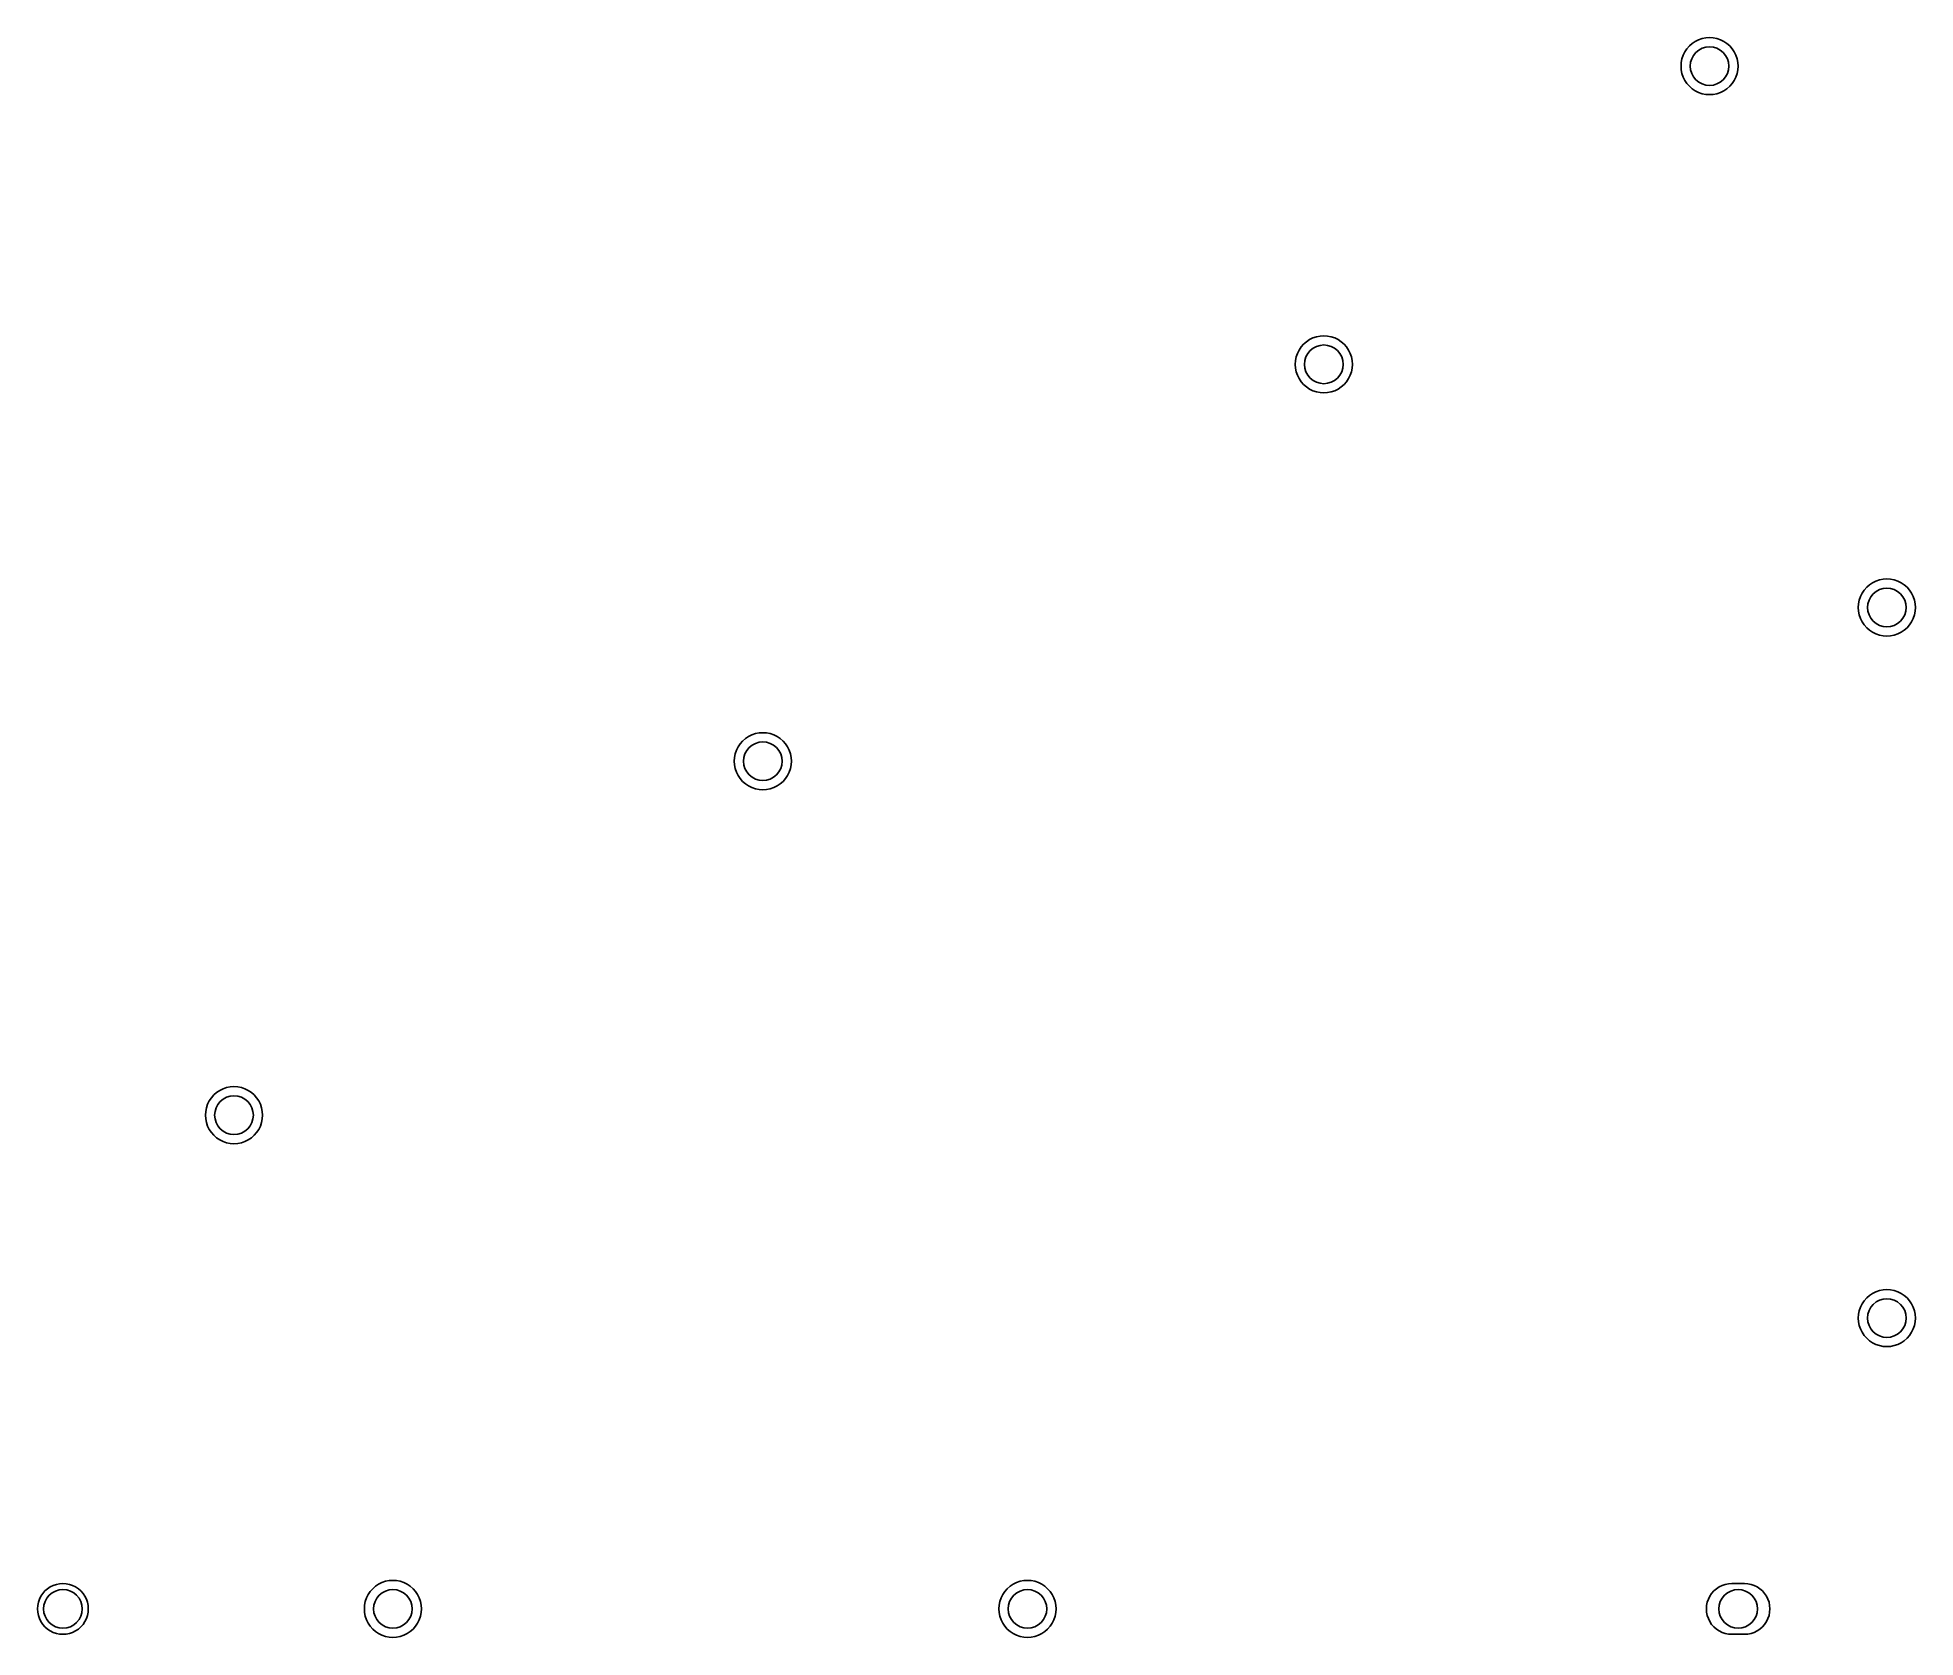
# Model space of a CAD drawing. Header units: metres. Extents: x 22 to 318, y 2 to 254.
import ezdxf

# ---------------------------------------------------------------- set-up
doc = ezdxf.new("R2010")
doc.units = ezdxf.units.M

msp = doc.modelspace()

# ---------------------------------------------------------------- linework, layer by layer
for p, q in [((281.415, 251.934), (281.155, 251.406)), ((281.742, 252.423), (281.415, 251.934)), ((282.13, 252.866), (281.742, 252.423)), ((282.573, 253.254), (282.13, 252.866)), ((283.062, 253.581), (282.573, 253.254)), ((282.776, 251.378), (283.155, 251.841)), ((283.59, 253.841), (283.062, 253.581)), ((283.155, 251.841), (283.618, 252.22)), ((284.147, 254.031), (283.59, 253.841)), ((283.618, 252.22), (284.145, 252.502)), ((284.145, 252.502), (284.717, 252.675)), ((284.725, 254.145), (284.147, 254.031)), ((284.717, 252.675), (285.312, 252.734)), ((285.312, 254.184), (284.725, 254.145)), ((285.899, 254.145), (285.312, 254.184)), ((285.312, 252.734), (285.907, 252.675)), ((286.477, 254.031), (285.899, 254.145)), ((285.907, 252.675), (286.479, 252.502)), ((287.034, 253.841), (286.477, 254.031)), ((286.479, 252.502), (287.006, 252.22)), ((287.006, 252.22), (287.469, 251.841)), ((287.562, 253.581), (287.034, 253.841)), ((287.469, 251.841), (287.848, 251.378)), ((288.051, 253.254), (287.562, 253.581)), ((288.494, 252.866), (288.051, 253.254)), ((288.882, 252.423), (288.494, 252.866)), ((289.209, 251.934), (288.882, 252.423)), ((289.469, 251.406), (289.209, 251.934)), ((280.851, 250.271), (280.812, 249.684)), ((280.812, 249.684), (280.851, 249.097)), ((280.965, 250.849), (280.851, 250.271)), ((280.851, 249.097), (280.965, 248.519)), ((281.155, 251.406), (280.965, 250.849)), ((282.262, 249.684), (282.321, 250.279)), ((282.321, 249.089), (282.262, 249.684)), ((282.321, 250.279), (282.494, 250.851)), ((282.494, 248.517), (282.321, 249.089)), ((282.494, 250.851), (282.776, 251.378)), ((287.848, 251.378), (288.13, 250.851)), ((288.13, 250.851), (288.303, 250.279)), ((288.303, 249.089), (288.13, 248.517)), ((288.303, 250.279), (288.362, 249.684)), ((288.362, 249.684), (288.303, 249.089)), ((289.659, 250.849), (289.469, 251.406)), ((289.773, 250.271), (289.659, 250.849)), ((289.659, 248.519), (289.773, 249.097)), ((289.812, 249.684), (289.773, 250.271)), ((289.773, 249.097), (289.812, 249.684)), ((280.965, 248.519), (281.155, 247.962)), ((281.155, 247.962), (281.415, 247.434)), ((281.415, 247.434), (281.742, 246.945)), ((281.742, 246.945), (282.13, 246.502)), ((282.13, 246.502), (282.573, 246.114)), ((282.776, 247.99), (282.494, 248.517)), ((282.573, 246.114), (283.062, 245.787)), ((283.155, 247.527), (282.776, 247.99)), ((283.062, 245.787), (283.59, 245.527)), ((283.618, 247.148), (283.155, 247.527)), ((284.145, 246.866), (283.618, 247.148)), ((284.717, 246.693), (284.145, 246.866)), ((285.312, 246.634), (284.717, 246.693)), ((285.907, 246.693), (285.312, 246.634)), ((286.479, 246.866), (285.907, 246.693)), ((287.006, 247.148), (286.479, 246.866)), ((287.469, 247.527), (287.006, 247.148)), ((287.034, 245.527), (287.562, 245.787)), ((287.848, 247.99), (287.469, 247.527)), ((287.562, 245.787), (288.051, 246.114)), ((288.13, 248.517), (287.848, 247.99)), ((288.051, 246.114), (288.494, 246.502)), ((288.494, 246.502), (288.882, 246.945)), ((288.882, 246.945), (289.209, 247.434)), ((289.209, 247.434), (289.469, 247.962)), ((289.469, 247.962), (289.659, 248.519)), ((283.59, 245.527), (284.147, 245.337)), ((284.147, 245.337), (284.725, 245.223)), ((284.725, 245.223), (285.312, 245.184)), ((285.312, 245.184), (285.899, 245.223)), ((285.899, 245.223), (286.477, 245.337)), ((286.477, 245.337), (287.034, 245.527)), ((224.523, 207.174), (223.936, 207.135)), ((225.11, 207.135), (224.523, 207.174)), ((220.366, 204.396), (220.176, 203.839)), ((220.626, 204.924), (220.366, 204.396)), ((220.953, 205.413), (220.626, 204.924)), ((221.341, 205.856), (220.953, 205.413)), ((221.784, 206.244), (221.341, 205.856)), ((221.705, 203.841), (221.987, 204.368)), ((222.273, 206.571), (221.784, 206.244)), ((221.987, 204.368), (222.366, 204.831)), ((222.801, 206.831), (222.273, 206.571)), ((222.366, 204.831), (222.829, 205.21)), ((223.358, 207.021), (222.801, 206.831)), ((222.829, 205.21), (223.356, 205.492)), ((223.356, 205.492), (223.928, 205.665)), ((223.936, 207.135), (223.358, 207.021)), ((223.928, 205.665), (224.523, 205.724)), ((224.523, 205.724), (225.118, 205.665)), ((225.688, 207.021), (225.11, 207.135)), ((225.118, 205.665), (225.69, 205.492)), ((226.245, 206.831), (225.688, 207.021)), ((225.69, 205.492), (226.217, 205.21)), ((226.217, 205.21), (226.68, 204.831)), ((226.773, 206.571), (226.245, 206.831)), ((226.68, 204.831), (227.059, 204.368)), ((227.262, 206.244), (226.773, 206.571)), ((227.059, 204.368), (227.341, 203.841)), ((227.705, 205.856), (227.262, 206.244)), ((228.093, 205.413), (227.705, 205.856)), ((228.42, 204.924), (228.093, 205.413)), ((228.68, 204.396), (228.42, 204.924)), ((228.87, 203.839), (228.68, 204.396)), ((220.062, 203.261), (220.023, 202.674)), ((220.023, 202.674), (220.062, 202.087)), ((220.176, 203.839), (220.062, 203.261)), ((220.062, 202.087), (220.176, 201.509)), ((220.176, 201.509), (220.366, 200.952)), ((221.473, 202.674), (221.532, 203.269)), ((221.532, 202.079), (221.473, 202.674)), ((221.532, 203.269), (221.705, 203.841)), ((221.705, 201.507), (221.532, 202.079)), ((221.987, 200.98), (221.705, 201.507)), ((227.341, 201.507), (227.059, 200.98)), ((227.341, 203.841), (227.514, 203.269)), ((227.514, 202.079), (227.341, 201.507)), ((227.514, 203.269), (227.573, 202.674)), ((227.573, 202.674), (227.514, 202.079)), ((228.68, 200.952), (228.87, 201.509)), ((228.984, 203.261), (228.87, 203.839)), ((228.87, 201.509), (228.984, 202.087)), ((229.023, 202.674), (228.984, 203.261)), ((228.984, 202.087), (229.023, 202.674)), ((220.366, 200.952), (220.626, 200.424)), ((220.626, 200.424), (220.953, 199.935)), ((220.953, 199.935), (221.341, 199.492)), ((221.341, 199.492), (221.784, 199.104)), ((221.784, 199.104), (222.273, 198.777)), ((222.366, 200.517), (221.987, 200.98)), ((222.273, 198.777), (222.801, 198.517)), ((222.829, 200.138), (222.366, 200.517)), ((222.801, 198.517), (223.358, 198.327)), ((223.356, 199.856), (222.829, 200.138)), ((223.928, 199.683), (223.356, 199.856)), ((223.358, 198.327), (223.936, 198.213)), ((224.523, 199.624), (223.928, 199.683)), ((225.118, 199.683), (224.523, 199.624)), ((225.11, 198.213), (225.688, 198.327)), ((225.69, 199.856), (225.118, 199.683)), ((225.688, 198.327), (226.245, 198.517)), ((226.217, 200.138), (225.69, 199.856)), ((226.68, 200.517), (226.217, 200.138)), ((226.245, 198.517), (226.773, 198.777)), ((227.059, 200.98), (226.68, 200.517)), ((226.773, 198.777), (227.262, 199.104)), ((227.262, 199.104), (227.705, 199.492)), ((227.705, 199.492), (228.093, 199.935)), ((228.093, 199.935), (228.42, 200.424)), ((228.42, 200.424), (228.68, 200.952)), ((223.936, 198.213), (224.523, 198.174)), ((224.523, 198.174), (225.11, 198.213)), ((312.091, 168.691), (311.534, 168.501)), ((312.669, 168.805), (312.091, 168.691)), ((313.256, 168.844), (312.669, 168.805)), ((313.843, 168.805), (313.256, 168.844)), ((314.421, 168.691), (313.843, 168.805)), ((314.978, 168.501), (314.421, 168.691)), ((309.099, 166.066), (308.909, 165.509)), ((309.359, 166.594), (309.099, 166.066)), ((309.686, 167.083), (309.359, 166.594)), ((310.074, 167.526), (309.686, 167.083)), ((310.517, 167.914), (310.074, 167.526)), ((310.438, 165.511), (310.72, 166.038)), ((311.006, 168.241), (310.517, 167.914)), ((310.72, 166.038), (311.099, 166.501)), ((311.534, 168.501), (311.006, 168.241)), ((311.099, 166.501), (311.562, 166.88)), ((311.562, 166.88), (312.089, 167.162)), ((312.089, 167.162), (312.661, 167.335)), ((312.661, 167.335), (313.256, 167.394)), ((313.256, 167.394), (313.851, 167.335)), ((313.851, 167.335), (314.423, 167.162)), ((314.423, 167.162), (314.95, 166.88)), ((314.95, 166.88), (315.413, 166.501)), ((315.506, 168.241), (314.978, 168.501)), ((315.413, 166.501), (315.792, 166.038)), ((315.995, 167.914), (315.506, 168.241)), ((315.792, 166.038), (316.074, 165.511)), ((316.438, 167.526), (315.995, 167.914)), ((316.826, 167.083), (316.438, 167.526)), ((317.153, 166.594), (316.826, 167.083)), ((317.413, 166.066), (317.153, 166.594)), ((317.603, 165.509), (317.413, 166.066)), ((308.795, 164.931), (308.756, 164.344)), ((308.756, 164.344), (308.795, 163.757)), ((308.909, 165.509), (308.795, 164.931)), ((308.795, 163.757), (308.909, 163.179)), ((308.909, 163.179), (309.099, 162.622)), ((310.206, 164.344), (310.265, 164.939)), ((310.265, 163.749), (310.206, 164.344)), ((310.265, 164.939), (310.438, 165.511)), ((310.438, 163.177), (310.265, 163.749)), ((310.72, 162.65), (310.438, 163.177)), ((316.074, 163.177), (315.792, 162.65)), ((316.074, 165.511), (316.247, 164.939)), ((316.247, 163.749), (316.074, 163.177)), ((316.247, 164.939), (316.306, 164.344)), ((316.306, 164.344), (316.247, 163.749)), ((317.413, 162.622), (317.603, 163.179)), ((317.717, 164.931), (317.603, 165.509)), ((317.603, 163.179), (317.717, 163.757)), ((317.756, 164.344), (317.717, 164.931)), ((317.717, 163.757), (317.756, 164.344)), ((309.099, 162.622), (309.359, 162.094)), ((309.359, 162.094), (309.686, 161.605)), ((309.686, 161.605), (310.074, 161.162)), ((310.074, 161.162), (310.517, 160.774)), ((310.517, 160.774), (311.006, 160.447)), ((311.099, 162.187), (310.72, 162.65)), ((311.006, 160.447), (311.534, 160.187)), ((311.562, 161.808), (311.099, 162.187)), ((311.534, 160.187), (312.091, 159.997)), ((312.089, 161.526), (311.562, 161.808)), ((312.661, 161.353), (312.089, 161.526)), ((312.091, 159.997), (312.669, 159.883)), ((313.256, 161.294), (312.661, 161.353)), ((312.669, 159.883), (313.256, 159.844)), ((313.851, 161.353), (313.256, 161.294)), ((313.256, 159.844), (313.843, 159.883)), ((313.843, 159.883), (314.421, 159.997)), ((314.423, 161.526), (313.851, 161.353)), ((314.421, 159.997), (314.978, 160.187)), ((314.95, 161.808), (314.423, 161.526)), ((315.413, 162.187), (314.95, 161.808)), ((314.978, 160.187), (315.506, 160.447)), ((315.792, 162.65), (315.413, 162.187)), ((315.506, 160.447), (315.995, 160.774)), ((315.995, 160.774), (316.438, 161.162)), ((316.438, 161.162), (316.826, 161.605)), ((316.826, 161.605), (317.153, 162.094)), ((317.153, 162.094), (317.413, 162.622)), ((132.219, 142.362), (131.959, 141.834)), ((132.546, 142.851), (132.219, 142.362)), ((132.934, 143.294), (132.546, 142.851)), ((133.377, 143.682), (132.934, 143.294)), ((133.866, 144.009), (133.377, 143.682)), ((133.58, 141.806), (133.959, 142.269)), ((134.394, 144.269), (133.866, 144.009)), ((133.959, 142.269), (134.422, 142.648)), ((134.951, 144.459), (134.394, 144.269)), ((134.422, 142.648), (134.949, 142.93)), ((134.949, 142.93), (135.521, 143.103)), ((135.529, 144.573), (134.951, 144.459)), ((135.521, 143.103), (136.116, 143.162)), ((136.116, 144.612), (135.529, 144.573)), ((136.703, 144.573), (136.116, 144.612)), ((136.116, 143.162), (136.711, 143.103)), ((137.281, 144.459), (136.703, 144.573)), ((136.711, 143.103), (137.283, 142.93)), ((137.838, 144.269), (137.281, 144.459)), ((137.283, 142.93), (137.81, 142.648)), ((137.81, 142.648), (138.273, 142.269)), ((138.366, 144.009), (137.838, 144.269)), ((138.273, 142.269), (138.652, 141.806)), ((138.855, 143.682), (138.366, 144.009)), ((139.298, 143.294), (138.855, 143.682)), ((139.686, 142.851), (139.298, 143.294)), ((140.013, 142.362), (139.686, 142.851)), ((140.273, 141.834), (140.013, 142.362)), ((131.655, 140.699), (131.616, 140.112)), ((131.616, 140.112), (131.655, 139.525)), ((131.769, 141.277), (131.655, 140.699)), ((131.655, 139.525), (131.769, 138.947)), ((131.959, 141.834), (131.769, 141.277)), ((133.066, 140.112), (133.125, 140.707)), ((133.125, 139.517), (133.066, 140.112)), ((133.125, 140.707), (133.298, 141.279)), ((133.298, 138.945), (133.125, 139.517)), ((133.298, 141.279), (133.58, 141.806)), ((138.652, 141.806), (138.934, 141.279)), ((138.934, 141.279), (139.107, 140.707)), ((139.107, 139.517), (138.934, 138.945)), ((139.107, 140.707), (139.166, 140.112)), ((139.166, 140.112), (139.107, 139.517)), ((140.463, 141.277), (140.273, 141.834)), ((140.577, 140.699), (140.463, 141.277)), ((140.463, 138.947), (140.577, 139.525)), ((140.616, 140.112), (140.577, 140.699)), ((140.577, 139.525), (140.616, 140.112)), ((131.769, 138.947), (131.959, 138.39)), ((131.959, 138.39), (132.219, 137.862)), ((132.219, 137.862), (132.546, 137.373)), ((132.546, 137.373), (132.934, 136.93)), ((132.934, 136.93), (133.377, 136.542)), ((133.58, 138.418), (133.298, 138.945)), ((133.377, 136.542), (133.866, 136.215)), ((133.959, 137.955), (133.58, 138.418)), ((133.866, 136.215), (134.394, 135.955)), ((134.422, 137.576), (133.959, 137.955)), ((134.949, 137.294), (134.422, 137.576)), ((135.521, 137.121), (134.949, 137.294)), ((136.116, 137.062), (135.521, 137.121)), ((136.711, 137.121), (136.116, 137.062)), ((137.283, 137.294), (136.711, 137.121)), ((137.81, 137.576), (137.283, 137.294)), ((138.273, 137.955), (137.81, 137.576)), ((137.838, 135.955), (138.366, 136.215)), ((138.652, 138.418), (138.273, 137.955)), ((138.366, 136.215), (138.855, 136.542)), ((138.934, 138.945), (138.652, 138.418)), ((138.855, 136.542), (139.298, 136.93)), ((139.298, 136.93), (139.686, 137.373)), ((139.686, 137.373), (140.013, 137.862)), ((140.013, 137.862), (140.273, 138.39)), ((140.273, 138.39), (140.463, 138.947)), ((134.394, 135.955), (134.951, 135.765)), ((134.951, 135.765), (135.529, 135.651)), ((135.529, 135.651), (136.116, 135.612)), ((136.116, 135.612), (136.703, 135.651)), ((136.703, 135.651), (137.281, 135.765)), ((137.281, 135.765), (137.838, 135.955)), ((52.1846, 88.7925), (51.6073, 88.6777)), ((52.772, 88.831), (52.1846, 88.7925)), ((53.3593, 88.7925), (52.772, 88.831)), ((53.9367, 88.6777), (53.3593, 88.7925)), ((48.6145, 86.0531), (48.4253, 85.4957)), ((48.8749, 86.581), (48.6145, 86.0531)), ((49.2019, 87.0704), (48.8749, 86.581)), ((49.59, 87.513), (49.2019, 87.0704)), ((50.0326, 87.9011), (49.59, 87.513)), ((49.9542, 85.4982), (50.236, 86.0255)), ((50.522, 88.2281), (50.0326, 87.9011)), ((50.236, 86.0255), (50.6153, 86.4877)), ((51.0499, 88.4884), (50.522, 88.2281)), ((50.6153, 86.4877), (51.0775, 86.867)), ((51.6073, 88.6777), (51.0499, 88.4884)), ((51.0775, 86.867), (51.6048, 87.1488)), ((51.6048, 87.1488), (52.177, 87.3224)), ((52.177, 87.3224), (52.772, 87.381)), ((52.772, 87.381), (53.367, 87.3224)), ((53.367, 87.3224), (53.9392, 87.1488)), ((54.494, 88.4884), (53.9367, 88.6777)), ((53.9392, 87.1488), (54.4665, 86.867)), ((54.4665, 86.867), (54.9286, 86.4877)), ((55.022, 88.2281), (54.494, 88.4884)), ((54.9286, 86.4877), (55.308, 86.0255)), ((55.5114, 87.9011), (55.022, 88.2281)), ((55.308, 86.0255), (55.5898, 85.4982)), ((55.954, 87.513), (55.5114, 87.9011)), ((56.3421, 87.0704), (55.954, 87.513)), ((56.6691, 86.581), (56.3421, 87.0704)), ((56.9294, 86.0531), (56.6691, 86.581)), ((57.1187, 85.4957), (56.9294, 86.0531)), ((48.3105, 84.9184), (48.272, 84.331)), ((48.272, 84.331), (48.3105, 83.7436)), ((48.4253, 85.4957), (48.3105, 84.9184)), ((48.3105, 83.7436), (48.4253, 83.1663)), ((48.4253, 83.1663), (48.6145, 82.6089)), ((49.722, 84.331), (49.7806, 84.926)), ((49.7806, 83.736), (49.722, 84.331)), ((49.7806, 84.926), (49.9542, 85.4982)), ((49.9542, 83.1638), (49.7806, 83.736)), ((50.236, 82.6365), (49.9542, 83.1638)), ((55.5898, 83.1638), (55.308, 82.6365)), ((55.5898, 85.4982), (55.7634, 84.926)), ((55.7634, 83.736), (55.5898, 83.1638)), ((55.7634, 84.926), (55.822, 84.331)), ((55.822, 84.331), (55.7634, 83.736)), ((56.9294, 82.6089), (57.1187, 83.1663)), ((57.2335, 84.9184), (57.1187, 85.4957)), ((57.1187, 83.1663), (57.2335, 83.7436)), ((57.272, 84.331), (57.2335, 84.9184)), ((57.2335, 83.7436), (57.272, 84.331)), ((48.6145, 82.6089), (48.8749, 82.081)), ((48.8749, 82.081), (49.2019, 81.5916)), ((49.2019, 81.5916), (49.59, 81.149)), ((49.59, 81.149), (50.0326, 80.7609)), ((50.0326, 80.7609), (50.522, 80.4339)), ((50.6153, 82.1743), (50.236, 82.6365)), ((50.522, 80.4339), (51.0499, 80.1735)), ((51.0775, 81.795), (50.6153, 82.1743)), ((51.0499, 80.1735), (51.6073, 79.9843)), ((51.6048, 81.5132), (51.0775, 81.795)), ((52.177, 81.3396), (51.6048, 81.5132)), ((51.6073, 79.9843), (52.1846, 79.8695)), ((52.772, 81.281), (52.177, 81.3396)), ((53.367, 81.3396), (52.772, 81.281)), ((53.3593, 79.8695), (53.9367, 79.9843)), ((53.9392, 81.5132), (53.367, 81.3396)), ((53.9367, 79.9843), (54.494, 80.1735)), ((54.4665, 81.795), (53.9392, 81.5132)), ((54.9286, 82.1743), (54.4665, 81.795)), ((54.494, 80.1735), (55.022, 80.4339)), ((55.308, 82.6365), (54.9286, 82.1743)), ((55.022, 80.4339), (55.5114, 80.7609)), ((55.5114, 80.7609), (55.954, 81.149)), ((55.954, 81.149), (56.3421, 81.5916)), ((56.3421, 81.5916), (56.6691, 82.081)), ((56.6691, 82.081), (56.9294, 82.6089)), ((52.1846, 79.8695), (52.772, 79.831)), ((52.772, 79.831), (53.3593, 79.8695)), ((311.006, 56.2411), (310.517, 55.9141)), ((311.534, 56.5014), (311.006, 56.2411)), ((312.091, 56.6907), (311.534, 56.5014)), ((312.669, 56.8055), (312.091, 56.6907)), ((313.256, 56.844), (312.669, 56.8055)), ((313.843, 56.8055), (313.256, 56.844)), ((314.421, 56.6907), (313.843, 56.8055)), ((314.978, 56.5014), (314.421, 56.6907)), ((315.506, 56.2411), (314.978, 56.5014)), ((315.995, 55.9141), (315.506, 56.2411)), ((308.909, 53.5087), (308.795, 52.9314)), ((309.099, 54.0661), (308.909, 53.5087)), ((309.359, 54.594), (309.099, 54.0661)), ((309.686, 55.0834), (309.359, 54.594)), ((310.074, 55.526), (309.686, 55.0834)), ((310.517, 55.9141), (310.074, 55.526)), ((310.265, 52.939), (310.438, 53.5112)), ((310.438, 53.5112), (310.72, 54.0385)), ((310.72, 54.0385), (311.099, 54.5007)), ((311.099, 54.5007), (311.562, 54.88)), ((311.562, 54.88), (312.089, 55.1618)), ((312.089, 55.1618), (312.661, 55.3354)), ((312.661, 55.3354), (313.256, 55.394)), ((313.256, 55.394), (313.851, 55.3354)), ((313.851, 55.3354), (314.423, 55.1618)), ((314.423, 55.1618), (314.95, 54.88)), ((314.95, 54.88), (315.413, 54.5007)), ((315.413, 54.5007), (315.792, 54.0385)), ((315.792, 54.0385), (316.074, 53.5112)), ((316.438, 55.526), (315.995, 55.9141)), ((316.074, 53.5112), (316.247, 52.939)), ((316.826, 55.0834), (316.438, 55.526)), ((317.153, 54.594), (316.826, 55.0834)), ((317.413, 54.0661), (317.153, 54.594)), ((317.603, 53.5087), (317.413, 54.0661)), ((317.717, 52.9314), (317.603, 53.5087)), ((308.795, 52.9314), (308.756, 52.344)), ((308.756, 52.344), (308.795, 51.7566)), ((308.795, 51.7566), (308.909, 51.1793)), ((308.909, 51.1793), (309.099, 50.6219)), ((309.099, 50.6219), (309.359, 50.094)), ((310.206, 52.344), (310.265, 52.939)), ((310.265, 51.749), (310.206, 52.344)), ((310.438, 51.1768), (310.265, 51.749)), ((310.72, 50.6495), (310.438, 51.1768)), ((311.099, 50.1873), (310.72, 50.6495)), ((315.792, 50.6495), (315.413, 50.1873)), ((316.074, 51.1768), (315.792, 50.6495)), ((316.247, 51.749), (316.074, 51.1768)), ((316.247, 52.939), (316.306, 52.344)), ((316.306, 52.344), (316.247, 51.749)), ((317.153, 50.094), (317.413, 50.6219)), ((317.413, 50.6219), (317.603, 51.1793)), ((317.603, 51.1793), (317.717, 51.7566)), ((317.756, 52.344), (317.717, 52.9314)), ((317.717, 51.7566), (317.756, 52.344)), ((309.359, 50.094), (309.686, 49.6046)), ((309.686, 49.6046), (310.074, 49.162)), ((310.074, 49.162), (310.517, 48.7739)), ((310.517, 48.7739), (311.006, 48.4469)), ((311.006, 48.4469), (311.534, 48.1865)), ((311.562, 49.808), (311.099, 50.1873)), ((311.534, 48.1865), (312.091, 47.9973)), ((312.089, 49.5262), (311.562, 49.808)), ((312.661, 49.3526), (312.089, 49.5262)), ((312.091, 47.9973), (312.669, 47.8825)), ((313.256, 49.294), (312.661, 49.3526)), ((312.669, 47.8825), (313.256, 47.844)), ((313.851, 49.3526), (313.256, 49.294)), ((313.256, 47.844), (313.843, 47.8825)), ((313.843, 47.8825), (314.421, 47.9973)), ((314.423, 49.5262), (313.851, 49.3526)), ((314.421, 47.9973), (314.978, 48.1865)), ((314.95, 49.808), (314.423, 49.5262)), ((315.413, 50.1873), (314.95, 49.808)), ((314.978, 48.1865), (315.506, 48.4469)), ((315.506, 48.4469), (315.995, 48.7739)), ((315.995, 48.7739), (316.438, 49.162)), ((316.438, 49.162), (316.826, 49.6046)), ((316.826, 49.6046), (317.153, 50.094)), ((22.6416, 8.93504), (22.3509, 8.5)), ((22.9866, 9.32841), (22.6416, 8.93504)), ((23.3799, 9.6734), (22.9866, 9.32841)), ((23.815, 9.9641), (23.3799, 9.6734)), ((23.6583, 8.65666), (24.1205, 9.03598)), ((24.2843, 10.1955), (23.815, 9.9641)), ((24.1205, 9.03598), (24.6478, 9.31783)), ((24.7797, 10.3637), (24.2843, 10.1955)), ((24.6478, 9.31783), (25.22, 9.49139)), ((25.2929, 10.4658), (24.7797, 10.3637)), ((25.22, 9.49139), (25.815, 9.54999)), ((25.815, 10.5), (25.2929, 10.4658)), ((26.3371, 10.4658), (25.815, 10.5)), ((25.815, 9.54999), (26.41, 9.49139)), ((26.8503, 10.3637), (26.3371, 10.4658)), ((26.41, 9.49139), (26.9822, 9.31783)), ((27.3457, 10.1955), (26.8503, 10.3637)), ((26.9822, 9.31783), (27.5095, 9.03598)), ((27.815, 9.9641), (27.3457, 10.1955)), ((27.5095, 9.03598), (27.9716, 8.65666)), ((28.25, 9.6734), (27.815, 9.9641)), ((28.6434, 9.32841), (28.25, 9.6734)), ((28.9884, 8.93504), (28.6434, 9.32841)), ((29.2791, 8.5), (28.9884, 8.93504)), ((74.2449, 9.23943), (73.9179, 8.75)), ((74.633, 9.68198), (74.2449, 9.23943)), ((75.0756, 10.0701), (74.633, 9.68198)), ((75.565, 10.3971), (75.0756, 10.0701)), ((76.0929, 10.6575), (75.565, 10.3971)), ((75.6583, 8.65666), (76.1205, 9.03598)), ((76.6503, 10.8467), (76.0929, 10.6575)), ((76.1205, 9.03598), (76.6478, 9.31783)), ((76.6478, 9.31783), (77.22, 9.49139)), ((77.2276, 10.9615), (76.6503, 10.8467)), ((77.22, 9.49139), (77.815, 9.54999)), ((77.815, 11), (77.2276, 10.9615)), ((78.4023, 10.9615), (77.815, 11)), ((77.815, 9.54999), (78.41, 9.49139)), ((78.9797, 10.8467), (78.4023, 10.9615)), ((78.41, 9.49139), (78.9822, 9.31783)), ((79.537, 10.6575), (78.9797, 10.8467)), ((78.9822, 9.31783), (79.5095, 9.03598)), ((79.5095, 9.03598), (79.9716, 8.65666)), ((80.065, 10.3971), (79.537, 10.6575)), ((80.5544, 10.0701), (80.065, 10.3971)), ((80.997, 9.68198), (80.5544, 10.0701)), ((81.3851, 9.23943), (80.997, 9.68198)), ((81.7121, 8.75), (81.3851, 9.23943)), ((174.245, 9.23943), (173.918, 8.75)), ((174.633, 9.68198), (174.245, 9.23943)), ((175.076, 10.0701), (174.633, 9.68198)), ((175.565, 10.3971), (175.076, 10.0701)), ((176.093, 10.6575), (175.565, 10.3971)), ((175.658, 8.65666), (176.12, 9.03598)), ((176.65, 10.8467), (176.093, 10.6575)), ((176.12, 9.03598), (176.648, 9.31783)), ((176.648, 9.31783), (177.22, 9.49139)), ((177.228, 10.9615), (176.65, 10.8467)), ((177.22, 9.49139), (177.815, 9.54999)), ((177.815, 11), (177.228, 10.9615)), ((178.402, 10.9615), (177.815, 11)), ((177.815, 9.54999), (178.41, 9.49139)), ((178.98, 10.8467), (178.402, 10.9615)), ((178.41, 9.49139), (178.982, 9.31783)), ((179.537, 10.6575), (178.98, 10.8467)), ((178.982, 9.31783), (179.509, 9.03598)), ((179.509, 9.03598), (179.972, 8.65666)), ((180.065, 10.3971), (179.537, 10.6575)), ((180.554, 10.0701), (180.065, 10.3971)), ((180.997, 9.68198), (180.554, 10.0701)), ((181.385, 9.23943), (180.997, 9.68198)), ((181.712, 8.75), (181.385, 9.23943)), ((285.642, 8.93504), (285.351, 8.5)), ((285.987, 9.32841), (285.642, 8.93504)), ((286.38, 9.6734), (285.987, 9.32841)), ((286.815, 9.9641), (286.38, 9.6734)), ((287.284, 10.1955), (286.815, 9.9641)), ((287.78, 10.3637), (287.284, 10.1955)), ((287.658, 8.65666), (288.12, 9.03598)), ((288.293, 10.4658), (287.78, 10.3637)), ((288.12, 9.03598), (288.648, 9.31783)), ((288.815, 10.5), (288.293, 10.4658)), ((288.648, 9.31783), (289.22, 9.49139)), ((290.815, 10.5), (288.815, 10.5)), ((289.22, 9.49139), (289.815, 9.54999)), ((289.815, 9.54999), (290.41, 9.49139)), ((290.41, 9.49139), (290.982, 9.31783)), ((291.337, 10.4658), (290.815, 10.5)), ((290.982, 9.31783), (291.509, 9.03598)), ((291.85, 10.3637), (291.337, 10.4658)), ((291.509, 9.03598), (291.972, 8.65666)), ((292.346, 10.1955), (291.85, 10.3637)), ((292.815, 9.9641), (292.346, 10.1955)), ((293.25, 9.6734), (292.815, 9.9641)), ((293.643, 9.32841), (293.25, 9.6734)), ((293.988, 8.93504), (293.643, 9.32841)), ((294.279, 8.5), (293.988, 8.93504)), ((21.8492, 7.02209), (21.815, 6.5)), ((21.815, 6.5), (21.8492, 5.97791)), ((21.9513, 7.53526), (21.8492, 7.02209)), ((21.8492, 5.97791), (21.9513, 5.46474)), ((22.1195, 8.03073), (21.9513, 7.53526)), ((22.3509, 8.5), (22.1195, 8.03073)), ((22.765, 6.5), (22.8236, 7.09502)), ((22.8236, 5.90498), (22.765, 6.5)), ((22.8236, 7.09502), (22.9972, 7.66718)), ((22.9972, 7.66718), (23.279, 8.19449)), ((23.279, 8.19449), (23.6583, 8.65666)), ((27.9716, 8.65666), (28.351, 8.19449)), ((28.351, 8.19449), (28.6328, 7.66718)), ((28.6328, 7.66718), (28.8064, 7.09502)), ((28.8064, 7.09502), (28.865, 6.5)), ((28.865, 6.5), (28.8064, 5.90498)), ((29.5105, 8.03073), (29.2791, 8.5)), ((29.6787, 7.53526), (29.5105, 8.03073)), ((29.7808, 7.02209), (29.6787, 7.53526)), ((29.6787, 5.46474), (29.7808, 5.97791)), ((29.815, 6.5), (29.7808, 7.02209)), ((29.7808, 5.97791), (29.815, 6.5)), ((73.3535, 7.08736), (73.315, 6.5)), ((73.315, 6.5), (73.3535, 5.91264)), ((73.4683, 7.66467), (73.3535, 7.08736)), ((73.6575, 8.22206), (73.4683, 7.66467)), ((73.9179, 8.75), (73.6575, 8.22206)), ((74.765, 6.5), (74.8236, 7.09502)), ((74.8236, 5.90498), (74.765, 6.5)), ((74.8236, 7.09502), (74.9972, 7.66718)), ((74.9972, 7.66718), (75.279, 8.19449)), ((75.279, 8.19449), (75.6583, 8.65666)), ((79.9716, 8.65666), (80.351, 8.19449)), ((80.351, 8.19449), (80.6328, 7.66718)), ((80.6328, 7.66718), (80.8064, 7.09502)), ((80.8064, 7.09502), (80.865, 6.5)), ((80.865, 6.5), (80.8064, 5.90498)), ((81.9724, 8.22206), (81.7121, 8.75)), ((82.1617, 7.66467), (81.9724, 8.22206)), ((82.2765, 7.08736), (82.1617, 7.66467)), ((82.315, 6.5), (82.2765, 7.08736)), ((82.2765, 5.91264), (82.315, 6.5)), ((173.354, 7.08736), (173.315, 6.5)), ((173.315, 6.5), (173.354, 5.91264)), ((173.468, 7.66467), (173.354, 7.08736)), ((173.658, 8.22206), (173.468, 7.66467)), ((173.918, 8.75), (173.658, 8.22206)), ((174.765, 6.5), (174.824, 7.09502)), ((174.824, 5.90498), (174.765, 6.5)), ((174.824, 7.09502), (174.997, 7.66718)), ((174.997, 7.66718), (175.279, 8.19449)), ((175.279, 8.19449), (175.658, 8.65666)), ((179.972, 8.65666), (180.351, 8.19449)), ((180.351, 8.19449), (180.633, 7.66718)), ((180.633, 7.66718), (180.806, 7.09502)), ((180.806, 7.09502), (180.865, 6.5)), ((180.865, 6.5), (180.806, 5.90498)), ((181.972, 8.22206), (181.712, 8.75)), ((182.162, 7.66467), (181.972, 8.22206)), ((182.276, 7.08736), (182.162, 7.66467)), ((182.315, 6.5), (182.276, 7.08736)), ((182.276, 5.91264), (182.315, 6.5)), ((284.849, 7.02209), (284.815, 6.5)), ((284.815, 6.5), (284.849, 5.97791)), ((284.951, 7.53526), (284.849, 7.02209)), ((284.849, 5.97791), (284.951, 5.46474)), ((285.119, 8.03073), (284.951, 7.53526)), ((285.351, 8.5), (285.119, 8.03073)), ((286.765, 6.5), (286.824, 7.09502)), ((286.824, 5.90498), (286.765, 6.5)), ((286.824, 7.09502), (286.997, 7.66718)), ((286.997, 7.66718), (287.279, 8.19449)), ((287.279, 8.19449), (287.658, 8.65666)), ((291.972, 8.65666), (292.351, 8.19449)), ((292.351, 8.19449), (292.633, 7.66718)), ((292.633, 7.66718), (292.806, 7.09502)), ((292.806, 7.09502), (292.865, 6.5)), ((292.865, 6.5), (292.806, 5.90498)), ((294.51, 8.03073), (294.279, 8.5)), ((294.679, 7.53526), (294.51, 8.03073)), ((294.781, 7.02209), (294.679, 7.53526)), ((294.679, 5.46474), (294.781, 5.97791)), ((294.815, 6.5), (294.781, 7.02209)), ((294.781, 5.97791), (294.815, 6.5)), ((21.9513, 5.46474), (22.1195, 4.96927)), ((22.1195, 4.96927), (22.3509, 4.5)), ((22.3509, 4.5), (22.6416, 4.06496)), ((22.6416, 4.06496), (22.9866, 3.67159)), ((22.9972, 5.33282), (22.8236, 5.90498)), ((22.9866, 3.67159), (23.3799, 3.3266)), ((23.279, 4.80551), (22.9972, 5.33282)), ((23.6583, 4.34334), (23.279, 4.80551)), ((23.3799, 3.3266), (23.815, 3.0359)), ((24.1205, 3.96402), (23.6583, 4.34334)), ((23.815, 3.0359), (24.2843, 2.80449)), ((24.6478, 3.68217), (24.1205, 3.96402)), ((25.22, 3.50861), (24.6478, 3.68217)), ((25.815, 3.45001), (25.22, 3.50861)), ((26.41, 3.50861), (25.815, 3.45001)), ((26.9822, 3.68217), (26.41, 3.50861)), ((27.5095, 3.96402), (26.9822, 3.68217)), ((27.3457, 2.80449), (27.815, 3.0359)), ((27.9716, 4.34334), (27.5095, 3.96402)), ((27.815, 3.0359), (28.25, 3.3266)), ((28.351, 4.80551), (27.9716, 4.34334)), ((28.25, 3.3266), (28.6434, 3.67159)), ((28.6328, 5.33282), (28.351, 4.80551)), ((28.8064, 5.90498), (28.6328, 5.33282)), ((28.6434, 3.67159), (28.9884, 4.06496)), ((28.9884, 4.06496), (29.2791, 4.5)), ((29.2791, 4.5), (29.5105, 4.96927)), ((29.5105, 4.96927), (29.6787, 5.46474)), ((73.3535, 5.91264), (73.4683, 5.33533)), ((73.4683, 5.33533), (73.6575, 4.77794)), ((73.6575, 4.77794), (73.9179, 4.25)), ((73.9179, 4.25), (74.2449, 3.76057)), ((74.2449, 3.76057), (74.633, 3.31802)), ((74.633, 3.31802), (75.0756, 2.92992)), ((74.9972, 5.33282), (74.8236, 5.90498)), ((75.279, 4.80551), (74.9972, 5.33282)), ((75.6583, 4.34334), (75.279, 4.80551)), ((76.1205, 3.96402), (75.6583, 4.34334)), ((76.6478, 3.68217), (76.1205, 3.96402)), ((77.22, 3.50861), (76.6478, 3.68217)), ((77.815, 3.45001), (77.22, 3.50861)), ((78.41, 3.50861), (77.815, 3.45001)), ((78.9822, 3.68217), (78.41, 3.50861)), ((79.5095, 3.96402), (78.9822, 3.68217)), ((79.9716, 4.34334), (79.5095, 3.96402)), ((80.351, 4.80551), (79.9716, 4.34334)), ((80.6328, 5.33282), (80.351, 4.80551)), ((80.5544, 2.92992), (80.997, 3.31802)), ((80.8064, 5.90498), (80.6328, 5.33282)), ((80.997, 3.31802), (81.3851, 3.76057)), ((81.3851, 3.76057), (81.7121, 4.25)), ((81.7121, 4.25), (81.9724, 4.77794)), ((81.9724, 4.77794), (82.1617, 5.33533)), ((82.1617, 5.33533), (82.2765, 5.91264)), ((173.354, 5.91264), (173.468, 5.33533)), ((173.468, 5.33533), (173.658, 4.77794)), ((173.658, 4.77794), (173.918, 4.25)), ((173.918, 4.25), (174.245, 3.76057)), ((174.245, 3.76057), (174.633, 3.31802)), ((174.633, 3.31802), (175.076, 2.92992)), ((174.997, 5.33282), (174.824, 5.90498)), ((175.279, 4.80551), (174.997, 5.33282)), ((175.658, 4.34334), (175.279, 4.80551)), ((176.12, 3.96402), (175.658, 4.34334)), ((176.648, 3.68217), (176.12, 3.96402)), ((177.22, 3.50861), (176.648, 3.68217)), ((177.815, 3.45001), (177.22, 3.50861)), ((178.41, 3.50861), (177.815, 3.45001)), ((178.982, 3.68217), (178.41, 3.50861)), ((179.509, 3.96402), (178.982, 3.68217)), ((179.972, 4.34334), (179.509, 3.96402)), ((180.351, 4.80551), (179.972, 4.34334)), ((180.633, 5.33282), (180.351, 4.80551)), ((180.554, 2.92992), (180.997, 3.31802)), ((180.806, 5.90498), (180.633, 5.33282)), ((180.997, 3.31802), (181.385, 3.76057)), ((181.385, 3.76057), (181.712, 4.25)), ((181.712, 4.25), (181.972, 4.77794)), ((181.972, 4.77794), (182.162, 5.33533)), ((182.162, 5.33533), (182.276, 5.91264)), ((284.951, 5.46474), (285.119, 4.96927)), ((285.119, 4.96927), (285.351, 4.5)), ((285.351, 4.5), (285.642, 4.06496)), ((285.642, 4.06496), (285.987, 3.67159)), ((285.987, 3.67159), (286.38, 3.3266)), ((286.38, 3.3266), (286.815, 3.0359)), ((286.815, 3.0359), (287.284, 2.80449)), ((286.997, 5.33282), (286.824, 5.90498)), ((287.279, 4.80551), (286.997, 5.33282)), ((287.658, 4.34334), (287.279, 4.80551)), ((288.12, 3.96402), (287.658, 4.34334)), ((288.648, 3.68217), (288.12, 3.96402)), ((289.22, 3.50861), (288.648, 3.68217)), ((289.815, 3.45001), (289.22, 3.50861)), ((290.41, 3.50861), (289.815, 3.45001)), ((290.982, 3.68217), (290.41, 3.50861)), ((291.509, 3.96402), (290.982, 3.68217)), ((291.972, 4.34334), (291.509, 3.96402)), ((292.351, 4.80551), (291.972, 4.34334)), ((292.346, 2.80449), (292.815, 3.0359)), ((292.633, 5.33282), (292.351, 4.80551)), ((292.806, 5.90498), (292.633, 5.33282)), ((292.815, 3.0359), (293.25, 3.3266)), ((293.25, 3.3266), (293.643, 3.67159)), ((293.643, 3.67159), (293.988, 4.06496)), ((293.988, 4.06496), (294.279, 4.5)), ((294.279, 4.5), (294.51, 4.96927)), ((294.51, 4.96927), (294.679, 5.46474)), ((24.2843, 2.80449), (24.7797, 2.63631)), ((24.7797, 2.63631), (25.2929, 2.53423)), ((25.2929, 2.53423), (25.815, 2.5)), ((25.815, 2.5), (26.3371, 2.53423)), ((26.3371, 2.53423), (26.8503, 2.63631)), ((26.8503, 2.63631), (27.3457, 2.80449)), ((75.0756, 2.92992), (75.565, 2.60289)), ((75.565, 2.60289), (76.0929, 2.34254)), ((76.0929, 2.34254), (76.6503, 2.15334)), ((76.6503, 2.15334), (77.2276, 2.03851)), ((77.2276, 2.03851), (77.815, 2)), ((77.815, 2), (78.4023, 2.03851)), ((78.4023, 2.03851), (78.9797, 2.15334)), ((78.9797, 2.15334), (79.537, 2.34254)), ((79.537, 2.34254), (80.065, 2.60289)), ((80.065, 2.60289), (80.5544, 2.92992)), ((175.076, 2.92992), (175.565, 2.60289)), ((175.565, 2.60289), (176.093, 2.34254)), ((176.093, 2.34254), (176.65, 2.15334)), ((176.65, 2.15334), (177.228, 2.03851)), ((177.228, 2.03851), (177.815, 2)), ((177.815, 2), (178.402, 2.03851)), ((178.402, 2.03851), (178.98, 2.15334)), ((178.98, 2.15334), (179.537, 2.34254)), ((179.537, 2.34254), (180.065, 2.60289)), ((180.065, 2.60289), (180.554, 2.92992)), ((287.284, 2.80449), (287.78, 2.63631)), ((287.78, 2.63631), (288.293, 2.53423)), ((288.293, 2.53423), (288.815, 2.5)), ((288.815, 2.5), (290.815, 2.5)), ((290.815, 2.5), (291.337, 2.53423)), ((291.337, 2.53423), (291.85, 2.63631)), ((291.85, 2.63631), (292.346, 2.80449))]:
    msp.add_line(p, q)

doc.saveas('drawing.dxf')
